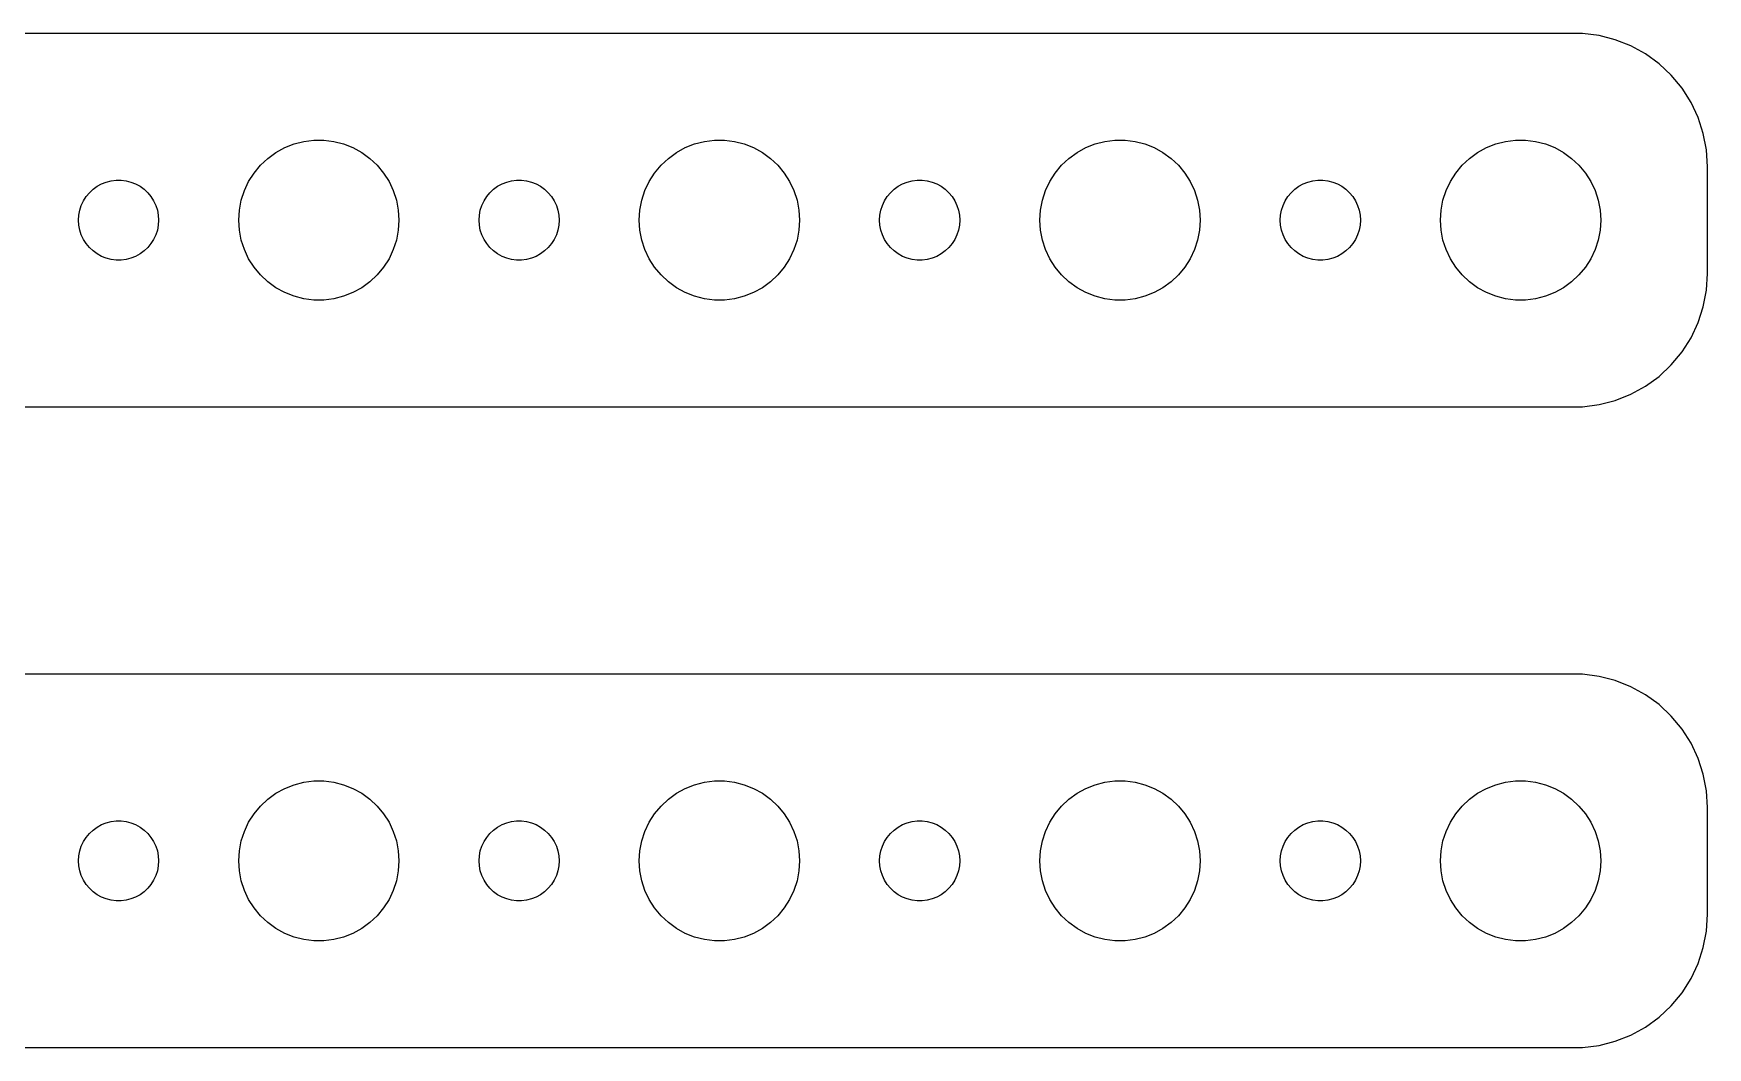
# Model space of a CAD drawing. Header units: metres. Extents: x -127 to 127, y 65 to 151.
# Drawn here: x 64.3 to 127, y 65 to 103 of the extents above; entities that cross this region are included whole.
import ezdxf

# ---------------------------------------------------------------- set-up
doc = ezdxf.new("R2010")
doc.units = ezdxf.units.M

msp = doc.modelspace()

# ---------------------------------------------------------------- linework, layer by layer
for p, q in [((122.314, 102.99), (-122.314, 102.99)), ((122.937, 102.911), (122.314, 102.99)), ((123.545, 102.755), (122.937, 102.911)), ((124.129, 102.524), (123.545, 102.755)), ((124.679, 102.222), (124.129, 102.524)), ((125.187, 101.853), (124.679, 102.222)), ((125.645, 101.423), (125.187, 101.853)), ((126.045, 100.939), (125.645, 101.423)), ((126.382, 100.409), (126.045, 100.939)), ((126.649, 99.8406), (126.382, 100.409)), ((126.843, 99.2434), (126.649, 99.8406)), ((126.961, 98.6267), (126.843, 99.2434)), ((73.0877, 98.3115), (73.3925, 98.533)), ((73.3925, 98.533), (73.7227, 98.7145)), ((73.7227, 98.7145), (74.073, 98.8532)), ((74.073, 98.8532), (74.4379, 98.9469)), ((74.4379, 98.9469), (74.8116, 98.9941)), ((74.8116, 98.9941), (75.1884, 98.9941)), ((75.1884, 98.9941), (75.5621, 98.9469)), ((75.5621, 98.9469), (75.927, 98.8532)), ((75.927, 98.8532), (76.2773, 98.7145)), ((76.2773, 98.7145), (76.6075, 98.533)), ((76.6075, 98.533), (76.9123, 98.3115)), ((88.0877, 98.3115), (88.3925, 98.533)), ((88.3925, 98.533), (88.7227, 98.7145)), ((88.7227, 98.7145), (89.073, 98.8532)), ((89.073, 98.8532), (89.4379, 98.9469)), ((89.4379, 98.9469), (89.8116, 98.9941)), ((89.8116, 98.9941), (90.1884, 98.9941)), ((90.1884, 98.9941), (90.5621, 98.9469)), ((90.5621, 98.9469), (90.927, 98.8532)), ((90.927, 98.8532), (91.2773, 98.7145)), ((91.2773, 98.7145), (91.6075, 98.533)), ((91.6075, 98.533), (91.9123, 98.3115)), ((103.088, 98.3115), (103.393, 98.533)), ((103.393, 98.533), (103.723, 98.7145)), ((103.723, 98.7145), (104.073, 98.8532)), ((104.073, 98.8532), (104.438, 98.9469)), ((104.438, 98.9469), (104.812, 98.9941)), ((104.812, 98.9941), (105.188, 98.9941)), ((105.188, 98.9941), (105.562, 98.9469)), ((105.562, 98.9469), (105.927, 98.8532)), ((105.927, 98.8532), (106.277, 98.7145)), ((106.277, 98.7145), (106.607, 98.533)), ((106.607, 98.533), (106.912, 98.3115)), ((118.088, 98.3115), (118.393, 98.533)), ((118.393, 98.533), (118.723, 98.7145)), ((118.723, 98.7145), (119.073, 98.8532)), ((119.073, 98.8532), (119.438, 98.9469)), ((119.438, 98.9469), (119.812, 98.9941)), ((119.812, 98.9941), (120.188, 98.9941)), ((120.188, 98.9941), (120.562, 98.9469)), ((120.562, 98.9469), (120.927, 98.8532)), ((120.927, 98.8532), (121.277, 98.7145)), ((121.277, 98.7145), (121.607, 98.533)), ((121.607, 98.533), (121.912, 98.3115)), ((127, 98), (126.961, 98.6267)), ((72.573, 97.7634), (72.8131, 98.0536)), ((72.8131, 98.0536), (73.0877, 98.3115)), ((76.9123, 98.3115), (77.1869, 98.0536)), ((77.1869, 98.0536), (77.427, 97.7634)), ((87.573, 97.7634), (87.8131, 98.0536)), ((87.8131, 98.0536), (88.0877, 98.3115)), ((91.9123, 98.3115), (92.1869, 98.0536)), ((92.1869, 98.0536), (92.427, 97.7634)), ((102.573, 97.7634), (102.813, 98.0536)), ((102.813, 98.0536), (103.088, 98.3115)), ((106.912, 98.3115), (107.187, 98.0536)), ((107.187, 98.0536), (107.427, 97.7634)), ((117.573, 97.7634), (117.813, 98.0536)), ((117.813, 98.0536), (118.088, 98.3115)), ((121.912, 98.3115), (122.187, 98.0536)), ((122.187, 98.0536), (122.427, 97.7634)), ((127, 94), (127, 98)), ((66.5439, 97.1558), (66.6963, 97.2665)), ((66.6963, 97.2665), (66.8613, 97.3572)), ((66.8613, 97.3572), (67.0365, 97.4266)), ((67.0365, 97.4266), (67.2189, 97.4734)), ((67.2189, 97.4734), (67.4058, 97.497)), ((67.4058, 97.497), (67.5942, 97.497)), ((67.5942, 97.497), (67.7811, 97.4734)), ((67.7811, 97.4734), (67.9635, 97.4266)), ((67.9635, 97.4266), (68.1387, 97.3572)), ((68.1387, 97.3572), (68.3037, 97.2665)), ((68.3037, 97.2665), (68.4561, 97.1558)), ((72.2107, 97.1044), (72.3711, 97.4453)), ((72.3711, 97.4453), (72.573, 97.7634)), ((77.427, 97.7634), (77.6289, 97.4453)), ((77.6289, 97.4453), (77.7893, 97.1044)), ((81.5439, 97.1558), (81.6963, 97.2665)), ((81.6963, 97.2665), (81.8613, 97.3572)), ((81.8613, 97.3572), (82.0365, 97.4266)), ((82.0365, 97.4266), (82.2189, 97.4734)), ((82.2189, 97.4734), (82.4058, 97.497)), ((82.4058, 97.497), (82.5942, 97.497)), ((82.5942, 97.497), (82.7811, 97.4734)), ((82.7811, 97.4734), (82.9635, 97.4266)), ((82.9635, 97.4266), (83.1387, 97.3572)), ((83.1387, 97.3572), (83.3037, 97.2665)), ((83.3037, 97.2665), (83.4561, 97.1558)), ((87.2107, 97.1044), (87.3711, 97.4453)), ((87.3711, 97.4453), (87.573, 97.7634)), ((92.427, 97.7634), (92.6289, 97.4453)), ((92.6289, 97.4453), (92.7893, 97.1044)), ((96.5439, 97.1558), (96.6963, 97.2665)), ((96.6963, 97.2665), (96.8613, 97.3572)), ((96.8613, 97.3572), (97.0365, 97.4266)), ((97.0365, 97.4266), (97.2189, 97.4734)), ((97.2189, 97.4734), (97.4058, 97.497)), ((97.4058, 97.497), (97.5942, 97.497)), ((97.5942, 97.497), (97.7811, 97.4734)), ((97.7811, 97.4734), (97.9635, 97.4266)), ((97.9635, 97.4266), (98.1387, 97.3572)), ((98.1387, 97.3572), (98.3037, 97.2665)), ((98.3037, 97.2665), (98.4561, 97.1558)), ((102.211, 97.1044), (102.371, 97.4453)), ((102.371, 97.4453), (102.573, 97.7634)), ((107.427, 97.7634), (107.629, 97.4453)), ((107.629, 97.4453), (107.789, 97.1044)), ((111.544, 97.1558), (111.696, 97.2665)), ((111.696, 97.2665), (111.861, 97.3572)), ((111.861, 97.3572), (112.036, 97.4266)), ((112.036, 97.4266), (112.219, 97.4734)), ((112.219, 97.4734), (112.406, 97.497)), ((112.406, 97.497), (112.594, 97.497)), ((112.594, 97.497), (112.781, 97.4734)), ((112.781, 97.4734), (112.964, 97.4266)), ((112.964, 97.4266), (113.139, 97.3572)), ((113.139, 97.3572), (113.304, 97.2665)), ((113.304, 97.2665), (113.456, 97.1558)), ((117.211, 97.1044), (117.371, 97.4453)), ((117.371, 97.4453), (117.573, 97.7634)), ((122.427, 97.7634), (122.629, 97.4453)), ((122.629, 97.4453), (122.789, 97.1044)), ((66.0471, 96.373), (66.1053, 96.5522)), ((66.1053, 96.5522), (66.1855, 96.7226)), ((66.1855, 96.7226), (66.2865, 96.8817)), ((66.2865, 96.8817), (66.4065, 97.0268)), ((66.4065, 97.0268), (66.5439, 97.1558)), ((68.4561, 97.1558), (68.5934, 97.0268)), ((68.5934, 97.0268), (68.7135, 96.8817)), ((68.7135, 96.8817), (68.8145, 96.7226)), ((68.8145, 96.7226), (68.8947, 96.5522)), ((68.8947, 96.5522), (68.9529, 96.373)), ((72.0237, 96.376), (72.0943, 96.7461)), ((72.0943, 96.7461), (72.2107, 97.1044)), ((77.7893, 97.1044), (77.9057, 96.7461)), ((77.9057, 96.7461), (77.9763, 96.376)), ((81.0471, 96.373), (81.1053, 96.5522)), ((81.1053, 96.5522), (81.1855, 96.7226)), ((81.1855, 96.7226), (81.2865, 96.8817)), ((81.2865, 96.8817), (81.4065, 97.0268)), ((81.4065, 97.0268), (81.5439, 97.1558)), ((83.4561, 97.1558), (83.5934, 97.0268)), ((83.5934, 97.0268), (83.7135, 96.8817)), ((83.7135, 96.8817), (83.8145, 96.7226)), ((83.8145, 96.7226), (83.8947, 96.5522)), ((83.8947, 96.5522), (83.9529, 96.373)), ((87.0237, 96.376), (87.0943, 96.7461)), ((87.0943, 96.7461), (87.2107, 97.1044)), ((92.7893, 97.1044), (92.9057, 96.7461)), ((92.9057, 96.7461), (92.9763, 96.376)), ((96.0471, 96.373), (96.1053, 96.5522)), ((96.1053, 96.5522), (96.1855, 96.7226)), ((96.1855, 96.7226), (96.2865, 96.8817)), ((96.2865, 96.8817), (96.4065, 97.0268)), ((96.4065, 97.0268), (96.5439, 97.1558)), ((98.4561, 97.1558), (98.5934, 97.0268)), ((98.5934, 97.0268), (98.7135, 96.8817)), ((98.7135, 96.8817), (98.8145, 96.7226)), ((98.8145, 96.7226), (98.8947, 96.5522)), ((98.8947, 96.5522), (98.9529, 96.373)), ((102.024, 96.376), (102.094, 96.7461)), ((102.094, 96.7461), (102.211, 97.1044)), ((107.789, 97.1044), (107.906, 96.7461)), ((107.906, 96.7461), (107.976, 96.376)), ((111.047, 96.373), (111.105, 96.5522)), ((111.105, 96.5522), (111.186, 96.7226)), ((111.186, 96.7226), (111.286, 96.8817)), ((111.286, 96.8817), (111.407, 97.0268)), ((111.407, 97.0268), (111.544, 97.1558)), ((113.456, 97.1558), (113.593, 97.0268)), ((113.593, 97.0268), (113.714, 96.8817)), ((113.714, 96.8817), (113.814, 96.7226)), ((113.814, 96.7226), (113.895, 96.5522)), ((113.895, 96.5522), (113.953, 96.373)), ((117.024, 96.376), (117.094, 96.7461)), ((117.094, 96.7461), (117.211, 97.1044)), ((122.789, 97.1044), (122.906, 96.7461)), ((122.906, 96.7461), (122.976, 96.376)), ((66, 96), (66.0118, 96.188)), ((66.0118, 95.812), (66, 96)), ((66.0118, 96.188), (66.0471, 96.373)), ((68.9529, 96.373), (68.9882, 96.188)), ((68.9882, 96.188), (69, 96)), ((69, 96), (68.9882, 95.812)), ((72, 96), (72.0237, 96.376)), ((72.0237, 95.624), (72, 96)), ((77.9763, 96.376), (78, 96)), ((78, 96), (77.9763, 95.624)), ((81, 96), (81.0118, 96.188)), ((81.0118, 95.812), (81, 96)), ((81.0118, 96.188), (81.0471, 96.373)), ((83.9529, 96.373), (83.9882, 96.188)), ((83.9882, 96.188), (84, 96)), ((84, 96), (83.9882, 95.812)), ((87, 96), (87.0237, 96.376)), ((87.0237, 95.624), (87, 96)), ((92.9763, 96.376), (93, 96)), ((93, 96), (92.9763, 95.624)), ((96, 96), (96.0118, 96.188)), ((96.0118, 95.812), (96, 96)), ((96.0118, 96.188), (96.0471, 96.373)), ((98.9529, 96.373), (98.9882, 96.188)), ((98.9882, 96.188), (99, 96)), ((99, 96), (98.9882, 95.812)), ((102, 96), (102.024, 96.376)), ((102.024, 95.624), (102, 96)), ((107.976, 96.376), (108, 96)), ((108, 96), (107.976, 95.624)), ((111, 96), (111.012, 96.188)), ((111.012, 95.812), (111, 96)), ((111.012, 96.188), (111.047, 96.373)), ((113.953, 96.373), (113.988, 96.188)), ((113.988, 96.188), (114, 96)), ((114, 96), (113.988, 95.812)), ((117, 96), (117.024, 96.376)), ((117.024, 95.624), (117, 96)), ((122.976, 96.376), (123, 96)), ((123, 96), (122.976, 95.624)), ((66.0471, 95.627), (66.0118, 95.812)), ((66.1053, 95.4478), (66.0471, 95.627)), ((66.1855, 95.2774), (66.1053, 95.4478)), ((68.8947, 95.4478), (68.8145, 95.2774)), ((68.9529, 95.627), (68.8947, 95.4478)), ((68.9882, 95.812), (68.9529, 95.627)), ((72.0943, 95.2539), (72.0237, 95.624)), ((77.9763, 95.624), (77.9057, 95.2539)), ((81.0471, 95.627), (81.0118, 95.812)), ((81.1053, 95.4478), (81.0471, 95.627)), ((81.1855, 95.2774), (81.1053, 95.4478)), ((83.8947, 95.4478), (83.8145, 95.2774)), ((83.9529, 95.627), (83.8947, 95.4478)), ((83.9882, 95.812), (83.9529, 95.627)), ((87.0943, 95.2539), (87.0237, 95.624)), ((92.9763, 95.624), (92.9057, 95.2539)), ((96.0471, 95.627), (96.0118, 95.812)), ((96.1053, 95.4478), (96.0471, 95.627)), ((96.1855, 95.2774), (96.1053, 95.4478)), ((98.8947, 95.4478), (98.8145, 95.2774)), ((98.9529, 95.627), (98.8947, 95.4478)), ((98.9882, 95.812), (98.9529, 95.627)), ((102.094, 95.2539), (102.024, 95.624)), ((107.976, 95.624), (107.906, 95.2539)), ((111.047, 95.627), (111.012, 95.812)), ((111.105, 95.4478), (111.047, 95.627)), ((111.186, 95.2774), (111.105, 95.4478)), ((113.895, 95.4478), (113.814, 95.2774)), ((113.953, 95.627), (113.895, 95.4478)), ((113.988, 95.812), (113.953, 95.627)), ((117.094, 95.2539), (117.024, 95.624)), ((122.976, 95.624), (122.906, 95.2539)), ((66.2865, 95.1183), (66.1855, 95.2774)), ((66.4065, 94.9732), (66.2865, 95.1183)), ((66.5439, 94.8442), (66.4065, 94.9732)), ((66.6963, 94.7335), (66.5439, 94.8442)), ((66.8613, 94.6428), (66.6963, 94.7335)), ((68.3037, 94.7335), (68.1387, 94.6428)), ((68.4561, 94.8442), (68.3037, 94.7335)), ((68.5934, 94.9732), (68.4561, 94.8442)), ((68.7135, 95.1183), (68.5934, 94.9732)), ((68.8145, 95.2774), (68.7135, 95.1183)), ((72.2107, 94.8956), (72.0943, 95.2539)), ((72.3711, 94.5547), (72.2107, 94.8956)), ((77.7893, 94.8956), (77.6289, 94.5547)), ((77.9057, 95.2539), (77.7893, 94.8956)), ((81.2865, 95.1183), (81.1855, 95.2774)), ((81.4065, 94.9732), (81.2865, 95.1183)), ((81.5439, 94.8442), (81.4065, 94.9732)), ((81.6963, 94.7335), (81.5439, 94.8442)), ((81.8613, 94.6428), (81.6963, 94.7335)), ((83.3037, 94.7335), (83.1387, 94.6428)), ((83.4561, 94.8442), (83.3037, 94.7335)), ((83.5934, 94.9732), (83.4561, 94.8442)), ((83.7135, 95.1183), (83.5934, 94.9732)), ((83.8145, 95.2774), (83.7135, 95.1183)), ((87.2107, 94.8956), (87.0943, 95.2539)), ((87.3711, 94.5547), (87.2107, 94.8956)), ((92.7893, 94.8956), (92.6289, 94.5547)), ((92.9057, 95.2539), (92.7893, 94.8956)), ((96.2865, 95.1183), (96.1855, 95.2774)), ((96.4065, 94.9732), (96.2865, 95.1183)), ((96.5439, 94.8442), (96.4065, 94.9732)), ((96.6963, 94.7335), (96.5439, 94.8442)), ((96.8613, 94.6428), (96.6963, 94.7335)), ((98.3037, 94.7335), (98.1387, 94.6428)), ((98.4561, 94.8442), (98.3037, 94.7335)), ((98.5934, 94.9732), (98.4561, 94.8442)), ((98.7135, 95.1183), (98.5934, 94.9732)), ((98.8145, 95.2774), (98.7135, 95.1183)), ((102.211, 94.8956), (102.094, 95.2539)), ((102.371, 94.5547), (102.211, 94.8956)), ((107.789, 94.8956), (107.629, 94.5547)), ((107.906, 95.2539), (107.789, 94.8956)), ((111.286, 95.1183), (111.186, 95.2774)), ((111.407, 94.9732), (111.286, 95.1183)), ((111.544, 94.8442), (111.407, 94.9732)), ((111.696, 94.7335), (111.544, 94.8442)), ((111.861, 94.6428), (111.696, 94.7335)), ((113.304, 94.7335), (113.139, 94.6428)), ((113.456, 94.8442), (113.304, 94.7335)), ((113.593, 94.9732), (113.456, 94.8442)), ((113.714, 95.1183), (113.593, 94.9732)), ((113.814, 95.2774), (113.714, 95.1183)), ((117.211, 94.8956), (117.094, 95.2539)), ((117.371, 94.5547), (117.211, 94.8956)), ((122.789, 94.8956), (122.629, 94.5547)), ((122.906, 95.2539), (122.789, 94.8956)), ((67.0365, 94.5734), (66.8613, 94.6428)), ((67.2189, 94.5266), (67.0365, 94.5734)), ((67.4058, 94.503), (67.2189, 94.5266)), ((67.5942, 94.503), (67.4058, 94.503)), ((67.7811, 94.5266), (67.5942, 94.503)), ((67.9635, 94.5734), (67.7811, 94.5266)), ((68.1387, 94.6428), (67.9635, 94.5734)), ((72.573, 94.2366), (72.3711, 94.5547)), ((72.8131, 93.9464), (72.573, 94.2366)), ((77.427, 94.2366), (77.1869, 93.9464)), ((77.6289, 94.5547), (77.427, 94.2366)), ((82.0365, 94.5734), (81.8613, 94.6428)), ((82.2189, 94.5266), (82.0365, 94.5734)), ((82.4058, 94.503), (82.2189, 94.5266)), ((82.5942, 94.503), (82.4058, 94.503)), ((82.7811, 94.5266), (82.5942, 94.503)), ((82.9635, 94.5734), (82.7811, 94.5266)), ((83.1387, 94.6428), (82.9635, 94.5734)), ((87.573, 94.2366), (87.3711, 94.5547)), ((87.8131, 93.9464), (87.573, 94.2366)), ((92.427, 94.2366), (92.1869, 93.9464)), ((92.6289, 94.5547), (92.427, 94.2366)), ((97.0365, 94.5734), (96.8613, 94.6428)), ((97.2189, 94.5266), (97.0365, 94.5734)), ((97.4058, 94.503), (97.2189, 94.5266)), ((97.5942, 94.503), (97.4058, 94.503)), ((97.7811, 94.5266), (97.5942, 94.503)), ((97.9635, 94.5734), (97.7811, 94.5266)), ((98.1387, 94.6428), (97.9635, 94.5734)), ((102.573, 94.2366), (102.371, 94.5547)), ((102.813, 93.9464), (102.573, 94.2366)), ((107.427, 94.2366), (107.187, 93.9464)), ((107.629, 94.5547), (107.427, 94.2366)), ((112.036, 94.5734), (111.861, 94.6428)), ((112.219, 94.5266), (112.036, 94.5734)), ((112.406, 94.503), (112.219, 94.5266)), ((112.594, 94.503), (112.406, 94.503)), ((112.781, 94.5266), (112.594, 94.503)), ((112.964, 94.5734), (112.781, 94.5266)), ((113.139, 94.6428), (112.964, 94.5734)), ((117.573, 94.2366), (117.371, 94.5547)), ((117.813, 93.9464), (117.573, 94.2366)), ((122.427, 94.2366), (122.187, 93.9464)), ((122.629, 94.5547), (122.427, 94.2366)), ((73.0877, 93.6885), (72.8131, 93.9464)), ((73.3925, 93.467), (73.0877, 93.6885)), ((73.7227, 93.2855), (73.3925, 93.467)), ((76.6075, 93.467), (76.2773, 93.2855)), ((76.9123, 93.6885), (76.6075, 93.467)), ((77.1869, 93.9464), (76.9123, 93.6885)), ((88.0877, 93.6885), (87.8131, 93.9464)), ((88.3925, 93.467), (88.0877, 93.6885)), ((88.7227, 93.2855), (88.3925, 93.467)), ((91.6075, 93.467), (91.2773, 93.2855)), ((91.9123, 93.6885), (91.6075, 93.467)), ((92.1869, 93.9464), (91.9123, 93.6885)), ((103.088, 93.6885), (102.813, 93.9464)), ((103.393, 93.467), (103.088, 93.6885)), ((103.723, 93.2855), (103.393, 93.467)), ((106.607, 93.467), (106.277, 93.2855)), ((106.912, 93.6885), (106.607, 93.467)), ((107.187, 93.9464), (106.912, 93.6885)), ((118.088, 93.6885), (117.813, 93.9464)), ((118.393, 93.467), (118.088, 93.6885)), ((118.723, 93.2855), (118.393, 93.467)), ((121.607, 93.467), (121.277, 93.2855)), ((121.912, 93.6885), (121.607, 93.467)), ((122.187, 93.9464), (121.912, 93.6885)), ((126.961, 93.3733), (127, 94)), ((74.073, 93.1468), (73.7227, 93.2855)), ((74.4379, 93.0531), (74.073, 93.1468)), ((74.8116, 93.0059), (74.4379, 93.0531)), ((75.1884, 93.0059), (74.8116, 93.0059)), ((75.5621, 93.0531), (75.1884, 93.0059)), ((75.927, 93.1468), (75.5621, 93.0531)), ((76.2773, 93.2855), (75.927, 93.1468)), ((89.073, 93.1468), (88.7227, 93.2855)), ((89.4379, 93.0531), (89.073, 93.1468)), ((89.8116, 93.0059), (89.4379, 93.0531)), ((90.1884, 93.0059), (89.8116, 93.0059)), ((90.5621, 93.0531), (90.1884, 93.0059)), ((90.927, 93.1468), (90.5621, 93.0531)), ((91.2773, 93.2855), (90.927, 93.1468)), ((104.073, 93.1468), (103.723, 93.2855)), ((104.438, 93.0531), (104.073, 93.1468)), ((104.812, 93.0059), (104.438, 93.0531)), ((105.188, 93.0059), (104.812, 93.0059)), ((105.562, 93.0531), (105.188, 93.0059)), ((105.927, 93.1468), (105.562, 93.0531)), ((106.277, 93.2855), (105.927, 93.1468)), ((119.073, 93.1468), (118.723, 93.2855)), ((119.438, 93.0531), (119.073, 93.1468)), ((119.812, 93.0059), (119.438, 93.0531)), ((120.188, 93.0059), (119.812, 93.0059)), ((120.562, 93.0531), (120.188, 93.0059)), ((120.927, 93.1468), (120.562, 93.0531)), ((121.277, 93.2855), (120.927, 93.1468)), ((126.843, 92.7566), (126.961, 93.3733)), ((126.382, 91.5912), (126.649, 92.1594)), ((126.649, 92.1594), (126.843, 92.7566)), ((126.045, 91.0611), (126.382, 91.5912)), ((125.645, 90.5773), (126.045, 91.0611)), ((125.187, 90.1474), (125.645, 90.5773)), ((124.129, 89.4759), (124.679, 89.7784)), ((124.679, 89.7784), (125.187, 90.1474)), ((122.314, 89.0099), (122.937, 89.0886)), ((122.937, 89.0886), (123.545, 89.2447)), ((123.545, 89.2447), (124.129, 89.4759)), ((-122.314, 89.0099), (122.314, 89.0099)), ((122.314, 78.9901), (-122.314, 78.9901)), ((122.937, 78.9114), (122.314, 78.9901)), ((123.545, 78.7553), (122.937, 78.9114)), ((124.129, 78.5241), (123.545, 78.7553)), ((124.679, 78.2216), (124.129, 78.5241)), ((125.187, 77.8526), (124.679, 78.2216)), ((125.645, 77.4227), (125.187, 77.8526)), ((126.045, 76.9389), (125.645, 77.4227)), ((126.382, 76.4088), (126.045, 76.9389)), ((126.649, 75.8406), (126.382, 76.4088)), ((126.843, 75.2434), (126.649, 75.8406)), ((126.961, 74.6267), (126.843, 75.2434)), ((73.3925, 74.533), (73.7227, 74.7145)), ((73.7227, 74.7145), (74.073, 74.8532)), ((74.073, 74.8532), (74.4379, 74.9469)), ((74.4379, 74.9469), (74.8116, 74.9941)), ((74.8116, 74.9941), (75.1884, 74.9941)), ((75.1884, 74.9941), (75.5621, 74.9469)), ((75.5621, 74.9469), (75.927, 74.8532)), ((75.927, 74.8532), (76.2773, 74.7145)), ((76.2773, 74.7145), (76.6075, 74.533)), ((88.3925, 74.533), (88.7227, 74.7145)), ((88.7227, 74.7145), (89.073, 74.8532)), ((89.073, 74.8532), (89.4379, 74.9469)), ((89.4379, 74.9469), (89.8116, 74.9941)), ((89.8116, 74.9941), (90.1884, 74.9941)), ((90.1884, 74.9941), (90.5621, 74.9469)), ((90.5621, 74.9469), (90.927, 74.8532)), ((90.927, 74.8532), (91.2773, 74.7145)), ((91.2773, 74.7145), (91.6075, 74.533)), ((103.393, 74.533), (103.723, 74.7145)), ((103.723, 74.7145), (104.073, 74.8532)), ((104.073, 74.8532), (104.438, 74.9469)), ((104.438, 74.9469), (104.812, 74.9941)), ((104.812, 74.9941), (105.188, 74.9941)), ((105.188, 74.9941), (105.562, 74.9469)), ((105.562, 74.9469), (105.927, 74.8532)), ((105.927, 74.8532), (106.277, 74.7145)), ((106.277, 74.7145), (106.607, 74.533)), ((118.393, 74.533), (118.723, 74.7145)), ((118.723, 74.7145), (119.073, 74.8532)), ((119.073, 74.8532), (119.438, 74.9469)), ((119.438, 74.9469), (119.812, 74.9941)), ((119.812, 74.9941), (120.188, 74.9941)), ((120.188, 74.9941), (120.562, 74.9469)), ((120.562, 74.9469), (120.927, 74.8532)), ((120.927, 74.8532), (121.277, 74.7145)), ((121.277, 74.7145), (121.607, 74.533)), ((127, 74), (126.961, 74.6267)), ((72.573, 73.7634), (72.8131, 74.0536)), ((72.8131, 74.0536), (73.0877, 74.3115)), ((73.0877, 74.3115), (73.3925, 74.533)), ((76.6075, 74.533), (76.9123, 74.3115)), ((76.9123, 74.3115), (77.1869, 74.0536)), ((77.1869, 74.0536), (77.427, 73.7634)), ((87.573, 73.7634), (87.8131, 74.0536)), ((87.8131, 74.0536), (88.0877, 74.3115)), ((88.0877, 74.3115), (88.3925, 74.533)), ((91.6075, 74.533), (91.9123, 74.3115)), ((91.9123, 74.3115), (92.1869, 74.0536)), ((92.1869, 74.0536), (92.427, 73.7634)), ((102.573, 73.7634), (102.813, 74.0536)), ((102.813, 74.0536), (103.088, 74.3115)), ((103.088, 74.3115), (103.393, 74.533)), ((106.607, 74.533), (106.912, 74.3115)), ((106.912, 74.3115), (107.187, 74.0536)), ((107.187, 74.0536), (107.427, 73.7634)), ((117.573, 73.7634), (117.813, 74.0536)), ((117.813, 74.0536), (118.088, 74.3115)), ((118.088, 74.3115), (118.393, 74.533)), ((121.607, 74.533), (121.912, 74.3115)), ((121.912, 74.3115), (122.187, 74.0536)), ((122.187, 74.0536), (122.427, 73.7634)), ((127, 70), (127, 74)), ((66.6963, 73.2665), (66.8613, 73.3572)), ((66.8613, 73.3572), (67.0365, 73.4266)), ((67.0365, 73.4266), (67.2189, 73.4734)), ((67.2189, 73.4734), (67.4058, 73.497)), ((67.4058, 73.497), (67.5942, 73.497)), ((67.5942, 73.497), (67.7811, 73.4734)), ((67.7811, 73.4734), (67.9635, 73.4266)), ((67.9635, 73.4266), (68.1387, 73.3572)), ((68.1387, 73.3572), (68.3037, 73.2665)), ((72.2107, 73.1044), (72.3711, 73.4453)), ((72.3711, 73.4453), (72.573, 73.7634)), ((77.427, 73.7634), (77.6289, 73.4453)), ((77.6289, 73.4453), (77.7893, 73.1044)), ((81.6963, 73.2665), (81.8613, 73.3572)), ((81.8613, 73.3572), (82.0365, 73.4266)), ((82.0365, 73.4266), (82.2189, 73.4734)), ((82.2189, 73.4734), (82.4058, 73.497)), ((82.4058, 73.497), (82.5942, 73.497)), ((82.5942, 73.497), (82.7811, 73.4734)), ((82.7811, 73.4734), (82.9635, 73.4266)), ((82.9635, 73.4266), (83.1387, 73.3572)), ((83.1387, 73.3572), (83.3037, 73.2665)), ((87.2107, 73.1044), (87.3711, 73.4453)), ((87.3711, 73.4453), (87.573, 73.7634)), ((92.427, 73.7634), (92.6289, 73.4453)), ((92.6289, 73.4453), (92.7893, 73.1044)), ((96.6963, 73.2665), (96.8613, 73.3572)), ((96.8613, 73.3572), (97.0365, 73.4266)), ((97.0365, 73.4266), (97.2189, 73.4734)), ((97.2189, 73.4734), (97.4058, 73.497)), ((97.4058, 73.497), (97.5942, 73.497)), ((97.5942, 73.497), (97.7811, 73.4734)), ((97.7811, 73.4734), (97.9635, 73.4266)), ((97.9635, 73.4266), (98.1387, 73.3572)), ((98.1387, 73.3572), (98.3037, 73.2665)), ((102.211, 73.1044), (102.371, 73.4453)), ((102.371, 73.4453), (102.573, 73.7634)), ((107.427, 73.7634), (107.629, 73.4453)), ((107.629, 73.4453), (107.789, 73.1044)), ((111.696, 73.2665), (111.861, 73.3572)), ((111.861, 73.3572), (112.036, 73.4266)), ((112.036, 73.4266), (112.219, 73.4734)), ((112.219, 73.4734), (112.406, 73.497)), ((112.406, 73.497), (112.594, 73.497)), ((112.594, 73.497), (112.781, 73.4734)), ((112.781, 73.4734), (112.964, 73.4266)), ((112.964, 73.4266), (113.139, 73.3572)), ((113.139, 73.3572), (113.304, 73.2665)), ((117.211, 73.1044), (117.371, 73.4453)), ((117.371, 73.4453), (117.573, 73.7634)), ((122.427, 73.7634), (122.629, 73.4453)), ((122.629, 73.4453), (122.789, 73.1044)), ((66.1053, 72.5522), (66.1855, 72.7226)), ((66.1855, 72.7226), (66.2865, 72.8817)), ((66.2865, 72.8817), (66.4065, 73.0268)), ((66.4065, 73.0268), (66.5439, 73.1558)), ((66.5439, 73.1558), (66.6963, 73.2665)), ((68.3037, 73.2665), (68.4561, 73.1558)), ((68.4561, 73.1558), (68.5934, 73.0268)), ((68.5934, 73.0268), (68.7135, 72.8817)), ((68.7135, 72.8817), (68.8145, 72.7226)), ((68.8145, 72.7226), (68.8947, 72.5522)), ((72.0237, 72.376), (72.0943, 72.7461)), ((72.0943, 72.7461), (72.2107, 73.1044)), ((77.7893, 73.1044), (77.9057, 72.7461)), ((77.9057, 72.7461), (77.9763, 72.376)), ((81.1053, 72.5522), (81.1855, 72.7226)), ((81.1855, 72.7226), (81.2865, 72.8817)), ((81.2865, 72.8817), (81.4065, 73.0268)), ((81.4065, 73.0268), (81.5439, 73.1558)), ((81.5439, 73.1558), (81.6963, 73.2665)), ((83.3037, 73.2665), (83.4561, 73.1558)), ((83.4561, 73.1558), (83.5934, 73.0268)), ((83.5934, 73.0268), (83.7135, 72.8817)), ((83.7135, 72.8817), (83.8145, 72.7226)), ((83.8145, 72.7226), (83.8947, 72.5522)), ((87.0237, 72.376), (87.0943, 72.7461)), ((87.0943, 72.7461), (87.2107, 73.1044)), ((92.7893, 73.1044), (92.9057, 72.7461)), ((92.9057, 72.7461), (92.9763, 72.376)), ((96.1053, 72.5522), (96.1855, 72.7226)), ((96.1855, 72.7226), (96.2865, 72.8817)), ((96.2865, 72.8817), (96.4065, 73.0268)), ((96.4065, 73.0268), (96.5439, 73.1558)), ((96.5439, 73.1558), (96.6963, 73.2665)), ((98.3037, 73.2665), (98.4561, 73.1558)), ((98.4561, 73.1558), (98.5934, 73.0268)), ((98.5934, 73.0268), (98.7135, 72.8817)), ((98.7135, 72.8817), (98.8145, 72.7226)), ((98.8145, 72.7226), (98.8947, 72.5522)), ((102.024, 72.376), (102.094, 72.7461)), ((102.094, 72.7461), (102.211, 73.1044)), ((107.789, 73.1044), (107.906, 72.7461)), ((107.906, 72.7461), (107.976, 72.376)), ((111.105, 72.5522), (111.186, 72.7226)), ((111.186, 72.7226), (111.286, 72.8817)), ((111.286, 72.8817), (111.407, 73.0268)), ((111.407, 73.0268), (111.544, 73.1558)), ((111.544, 73.1558), (111.696, 73.2665)), ((113.304, 73.2665), (113.456, 73.1558)), ((113.456, 73.1558), (113.593, 73.0268)), ((113.593, 73.0268), (113.714, 72.8817)), ((113.714, 72.8817), (113.814, 72.7226)), ((113.814, 72.7226), (113.895, 72.5522)), ((117.024, 72.376), (117.094, 72.7461)), ((117.094, 72.7461), (117.211, 73.1044)), ((122.789, 73.1044), (122.906, 72.7461)), ((122.906, 72.7461), (122.976, 72.376)), ((66, 72), (66.0118, 72.188)), ((66.0118, 72.188), (66.0471, 72.373)), ((66.0471, 72.373), (66.1053, 72.5522)), ((68.8947, 72.5522), (68.9529, 72.373)), ((68.9529, 72.373), (68.9882, 72.188)), ((68.9882, 72.188), (69, 72)), ((72, 72), (72.0237, 72.376)), ((77.9763, 72.376), (78, 72)), ((81, 72), (81.0118, 72.188)), ((81.0118, 72.188), (81.0471, 72.373)), ((81.0471, 72.373), (81.1053, 72.5522)), ((83.8947, 72.5522), (83.9529, 72.373)), ((83.9529, 72.373), (83.9882, 72.188)), ((83.9882, 72.188), (84, 72)), ((87, 72), (87.0237, 72.376)), ((92.9763, 72.376), (93, 72)), ((96, 72), (96.0118, 72.188)), ((96.0118, 72.188), (96.0471, 72.373)), ((96.0471, 72.373), (96.1053, 72.5522)), ((98.8947, 72.5522), (98.9529, 72.373)), ((98.9529, 72.373), (98.9882, 72.188)), ((98.9882, 72.188), (99, 72)), ((102, 72), (102.024, 72.376)), ((107.976, 72.376), (108, 72)), ((111, 72), (111.012, 72.188)), ((111.012, 72.188), (111.047, 72.373)), ((111.047, 72.373), (111.105, 72.5522)), ((113.895, 72.5522), (113.953, 72.373)), ((113.953, 72.373), (113.988, 72.188)), ((113.988, 72.188), (114, 72)), ((117, 72), (117.024, 72.376)), ((122.976, 72.376), (123, 72)), ((66.0118, 71.812), (66, 72)), ((66.0471, 71.627), (66.0118, 71.812)), ((66.1053, 71.4478), (66.0471, 71.627)), ((68.9529, 71.627), (68.8947, 71.4478)), ((68.9882, 71.812), (68.9529, 71.627)), ((69, 72), (68.9882, 71.812)), ((72.0237, 71.624), (72, 72)), ((72.0943, 71.2539), (72.0237, 71.624)), ((77.9763, 71.624), (77.9057, 71.2539)), ((78, 72), (77.9763, 71.624)), ((81.0118, 71.812), (81, 72)), ((81.0471, 71.627), (81.0118, 71.812)), ((81.1053, 71.4478), (81.0471, 71.627)), ((83.9529, 71.627), (83.8947, 71.4478)), ((83.9882, 71.812), (83.9529, 71.627)), ((84, 72), (83.9882, 71.812)), ((87.0237, 71.624), (87, 72)), ((87.0943, 71.2539), (87.0237, 71.624)), ((92.9763, 71.624), (92.9057, 71.2539)), ((93, 72), (92.9763, 71.624)), ((96.0118, 71.812), (96, 72)), ((96.0471, 71.627), (96.0118, 71.812)), ((96.1053, 71.4478), (96.0471, 71.627)), ((98.9529, 71.627), (98.8947, 71.4478)), ((98.9882, 71.812), (98.9529, 71.627)), ((99, 72), (98.9882, 71.812)), ((102.024, 71.624), (102, 72)), ((102.094, 71.2539), (102.024, 71.624)), ((107.976, 71.624), (107.906, 71.2539)), ((108, 72), (107.976, 71.624)), ((111.012, 71.812), (111, 72)), ((111.047, 71.627), (111.012, 71.812)), ((111.105, 71.4478), (111.047, 71.627)), ((113.953, 71.627), (113.895, 71.4478)), ((113.988, 71.812), (113.953, 71.627)), ((114, 72), (113.988, 71.812)), ((117.024, 71.624), (117, 72)), ((117.094, 71.2539), (117.024, 71.624)), ((122.976, 71.624), (122.906, 71.2539)), ((123, 72), (122.976, 71.624)), ((66.1855, 71.2774), (66.1053, 71.4478)), ((66.2865, 71.1183), (66.1855, 71.2774)), ((66.4065, 70.9732), (66.2865, 71.1183)), ((66.5439, 70.8442), (66.4065, 70.9732)), ((66.6963, 70.7335), (66.5439, 70.8442)), ((68.4561, 70.8442), (68.3037, 70.7335)), ((68.5934, 70.9732), (68.4561, 70.8442)), ((68.7135, 71.1183), (68.5934, 70.9732)), ((68.8145, 71.2774), (68.7135, 71.1183)), ((68.8947, 71.4478), (68.8145, 71.2774)), ((72.2107, 70.8956), (72.0943, 71.2539)), ((72.3711, 70.5547), (72.2107, 70.8956)), ((77.7893, 70.8956), (77.6289, 70.5547)), ((77.9057, 71.2539), (77.7893, 70.8956)), ((81.1855, 71.2774), (81.1053, 71.4478)), ((81.2865, 71.1183), (81.1855, 71.2774)), ((81.4065, 70.9732), (81.2865, 71.1183)), ((81.5439, 70.8442), (81.4065, 70.9732)), ((81.6963, 70.7335), (81.5439, 70.8442)), ((83.4561, 70.8442), (83.3037, 70.7335)), ((83.5934, 70.9732), (83.4561, 70.8442)), ((83.7135, 71.1183), (83.5934, 70.9732)), ((83.8145, 71.2774), (83.7135, 71.1183)), ((83.8947, 71.4478), (83.8145, 71.2774)), ((87.2107, 70.8956), (87.0943, 71.2539)), ((87.3711, 70.5547), (87.2107, 70.8956)), ((92.7893, 70.8956), (92.6289, 70.5547)), ((92.9057, 71.2539), (92.7893, 70.8956)), ((96.1855, 71.2774), (96.1053, 71.4478)), ((96.2865, 71.1183), (96.1855, 71.2774)), ((96.4065, 70.9732), (96.2865, 71.1183)), ((96.5439, 70.8442), (96.4065, 70.9732)), ((96.6963, 70.7335), (96.5439, 70.8442)), ((98.4561, 70.8442), (98.3037, 70.7335)), ((98.5934, 70.9732), (98.4561, 70.8442)), ((98.7135, 71.1183), (98.5934, 70.9732)), ((98.8145, 71.2774), (98.7135, 71.1183)), ((98.8947, 71.4478), (98.8145, 71.2774)), ((102.211, 70.8956), (102.094, 71.2539)), ((102.371, 70.5547), (102.211, 70.8956)), ((107.789, 70.8956), (107.629, 70.5547)), ((107.906, 71.2539), (107.789, 70.8956)), ((111.186, 71.2774), (111.105, 71.4478)), ((111.286, 71.1183), (111.186, 71.2774)), ((111.407, 70.9732), (111.286, 71.1183)), ((111.544, 70.8442), (111.407, 70.9732)), ((111.696, 70.7335), (111.544, 70.8442)), ((113.456, 70.8442), (113.304, 70.7335)), ((113.593, 70.9732), (113.456, 70.8442)), ((113.714, 71.1183), (113.593, 70.9732)), ((113.814, 71.2774), (113.714, 71.1183)), ((113.895, 71.4478), (113.814, 71.2774)), ((117.211, 70.8956), (117.094, 71.2539)), ((117.371, 70.5547), (117.211, 70.8956)), ((122.789, 70.8956), (122.629, 70.5547)), ((122.906, 71.2539), (122.789, 70.8956)), ((66.8613, 70.6428), (66.6963, 70.7335)), ((67.0365, 70.5734), (66.8613, 70.6428)), ((67.2189, 70.5266), (67.0365, 70.5734)), ((67.4058, 70.503), (67.2189, 70.5266)), ((67.5942, 70.503), (67.4058, 70.503)), ((67.7811, 70.5266), (67.5942, 70.503)), ((67.9635, 70.5734), (67.7811, 70.5266)), ((68.1387, 70.6428), (67.9635, 70.5734)), ((68.3037, 70.7335), (68.1387, 70.6428)), ((72.573, 70.2366), (72.3711, 70.5547)), ((72.8131, 69.9464), (72.573, 70.2366)), ((77.427, 70.2366), (77.1869, 69.9464)), ((77.6289, 70.5547), (77.427, 70.2366)), ((81.8613, 70.6428), (81.6963, 70.7335)), ((82.0365, 70.5734), (81.8613, 70.6428)), ((82.2189, 70.5266), (82.0365, 70.5734)), ((82.4058, 70.503), (82.2189, 70.5266)), ((82.5942, 70.503), (82.4058, 70.503)), ((82.7811, 70.5266), (82.5942, 70.503)), ((82.9635, 70.5734), (82.7811, 70.5266)), ((83.1387, 70.6428), (82.9635, 70.5734)), ((83.3037, 70.7335), (83.1387, 70.6428)), ((87.573, 70.2366), (87.3711, 70.5547)), ((87.8131, 69.9464), (87.573, 70.2366)), ((92.427, 70.2366), (92.1869, 69.9464)), ((92.6289, 70.5547), (92.427, 70.2366)), ((96.8613, 70.6428), (96.6963, 70.7335)), ((97.0365, 70.5734), (96.8613, 70.6428)), ((97.2189, 70.5266), (97.0365, 70.5734)), ((97.4058, 70.503), (97.2189, 70.5266)), ((97.5942, 70.503), (97.4058, 70.503)), ((97.7811, 70.5266), (97.5942, 70.503)), ((97.9635, 70.5734), (97.7811, 70.5266)), ((98.1387, 70.6428), (97.9635, 70.5734)), ((98.3037, 70.7335), (98.1387, 70.6428)), ((102.573, 70.2366), (102.371, 70.5547)), ((102.813, 69.9464), (102.573, 70.2366)), ((107.427, 70.2366), (107.187, 69.9464)), ((107.629, 70.5547), (107.427, 70.2366)), ((111.861, 70.6428), (111.696, 70.7335)), ((112.036, 70.5734), (111.861, 70.6428)), ((112.219, 70.5266), (112.036, 70.5734)), ((112.406, 70.503), (112.219, 70.5266)), ((112.594, 70.503), (112.406, 70.503)), ((112.781, 70.5266), (112.594, 70.503)), ((112.964, 70.5734), (112.781, 70.5266)), ((113.139, 70.6428), (112.964, 70.5734)), ((113.304, 70.7335), (113.139, 70.6428)), ((117.573, 70.2366), (117.371, 70.5547)), ((117.813, 69.9464), (117.573, 70.2366)), ((122.427, 70.2366), (122.187, 69.9464)), ((122.629, 70.5547), (122.427, 70.2366)), ((73.0877, 69.6885), (72.8131, 69.9464)), ((73.3925, 69.467), (73.0877, 69.6885)), ((76.9123, 69.6885), (76.6075, 69.467)), ((77.1869, 69.9464), (76.9123, 69.6885)), ((88.0877, 69.6885), (87.8131, 69.9464)), ((88.3925, 69.467), (88.0877, 69.6885)), ((91.9123, 69.6885), (91.6075, 69.467)), ((92.1869, 69.9464), (91.9123, 69.6885)), ((103.088, 69.6885), (102.813, 69.9464)), ((103.393, 69.467), (103.088, 69.6885)), ((106.912, 69.6885), (106.607, 69.467)), ((107.187, 69.9464), (106.912, 69.6885)), ((118.088, 69.6885), (117.813, 69.9464)), ((118.393, 69.467), (118.088, 69.6885)), ((121.912, 69.6885), (121.607, 69.467)), ((122.187, 69.9464), (121.912, 69.6885)), ((126.961, 69.3733), (127, 70)), ((73.7227, 69.2855), (73.3925, 69.467)), ((74.073, 69.1468), (73.7227, 69.2855)), ((74.4379, 69.0531), (74.073, 69.1468)), ((74.8116, 69.0059), (74.4379, 69.0531)), ((75.1884, 69.0059), (74.8116, 69.0059)), ((75.5621, 69.0531), (75.1884, 69.0059)), ((75.927, 69.1468), (75.5621, 69.0531)), ((76.2773, 69.2855), (75.927, 69.1468)), ((76.6075, 69.467), (76.2773, 69.2855)), ((88.7227, 69.2855), (88.3925, 69.467)), ((89.073, 69.1468), (88.7227, 69.2855)), ((89.4379, 69.0531), (89.073, 69.1468)), ((89.8116, 69.0059), (89.4379, 69.0531)), ((90.1884, 69.0059), (89.8116, 69.0059)), ((90.5621, 69.0531), (90.1884, 69.0059)), ((90.927, 69.1468), (90.5621, 69.0531)), ((91.2773, 69.2855), (90.927, 69.1468)), ((91.6075, 69.467), (91.2773, 69.2855)), ((103.723, 69.2855), (103.393, 69.467)), ((104.073, 69.1468), (103.723, 69.2855)), ((104.438, 69.0531), (104.073, 69.1468)), ((104.812, 69.0059), (104.438, 69.0531)), ((105.188, 69.0059), (104.812, 69.0059)), ((105.562, 69.0531), (105.188, 69.0059)), ((105.927, 69.1468), (105.562, 69.0531)), ((106.277, 69.2855), (105.927, 69.1468)), ((106.607, 69.467), (106.277, 69.2855)), ((118.723, 69.2855), (118.393, 69.467)), ((119.073, 69.1468), (118.723, 69.2855)), ((119.438, 69.0531), (119.073, 69.1468)), ((119.812, 69.0059), (119.438, 69.0531)), ((120.188, 69.0059), (119.812, 69.0059)), ((120.562, 69.0531), (120.188, 69.0059)), ((120.927, 69.1468), (120.562, 69.0531)), ((121.277, 69.2855), (120.927, 69.1468)), ((121.607, 69.467), (121.277, 69.2855)), ((126.843, 68.7566), (126.961, 69.3733)), ((126.649, 68.1594), (126.843, 68.7566)), ((126.382, 67.5912), (126.649, 68.1594)), ((126.045, 67.0611), (126.382, 67.5912)), ((125.187, 66.1474), (125.645, 66.5773)), ((125.645, 66.5773), (126.045, 67.0611)), ((124.679, 65.7784), (125.187, 66.1474)), ((122.937, 65.0886), (123.545, 65.2447)), ((123.545, 65.2447), (124.129, 65.4759)), ((124.129, 65.4759), (124.679, 65.7784)), ((-122.314, 65.0099), (122.314, 65.0099)), ((122.314, 65.0099), (122.937, 65.0886))]:
    msp.add_line(p, q)

doc.saveas('drawing.dxf')
